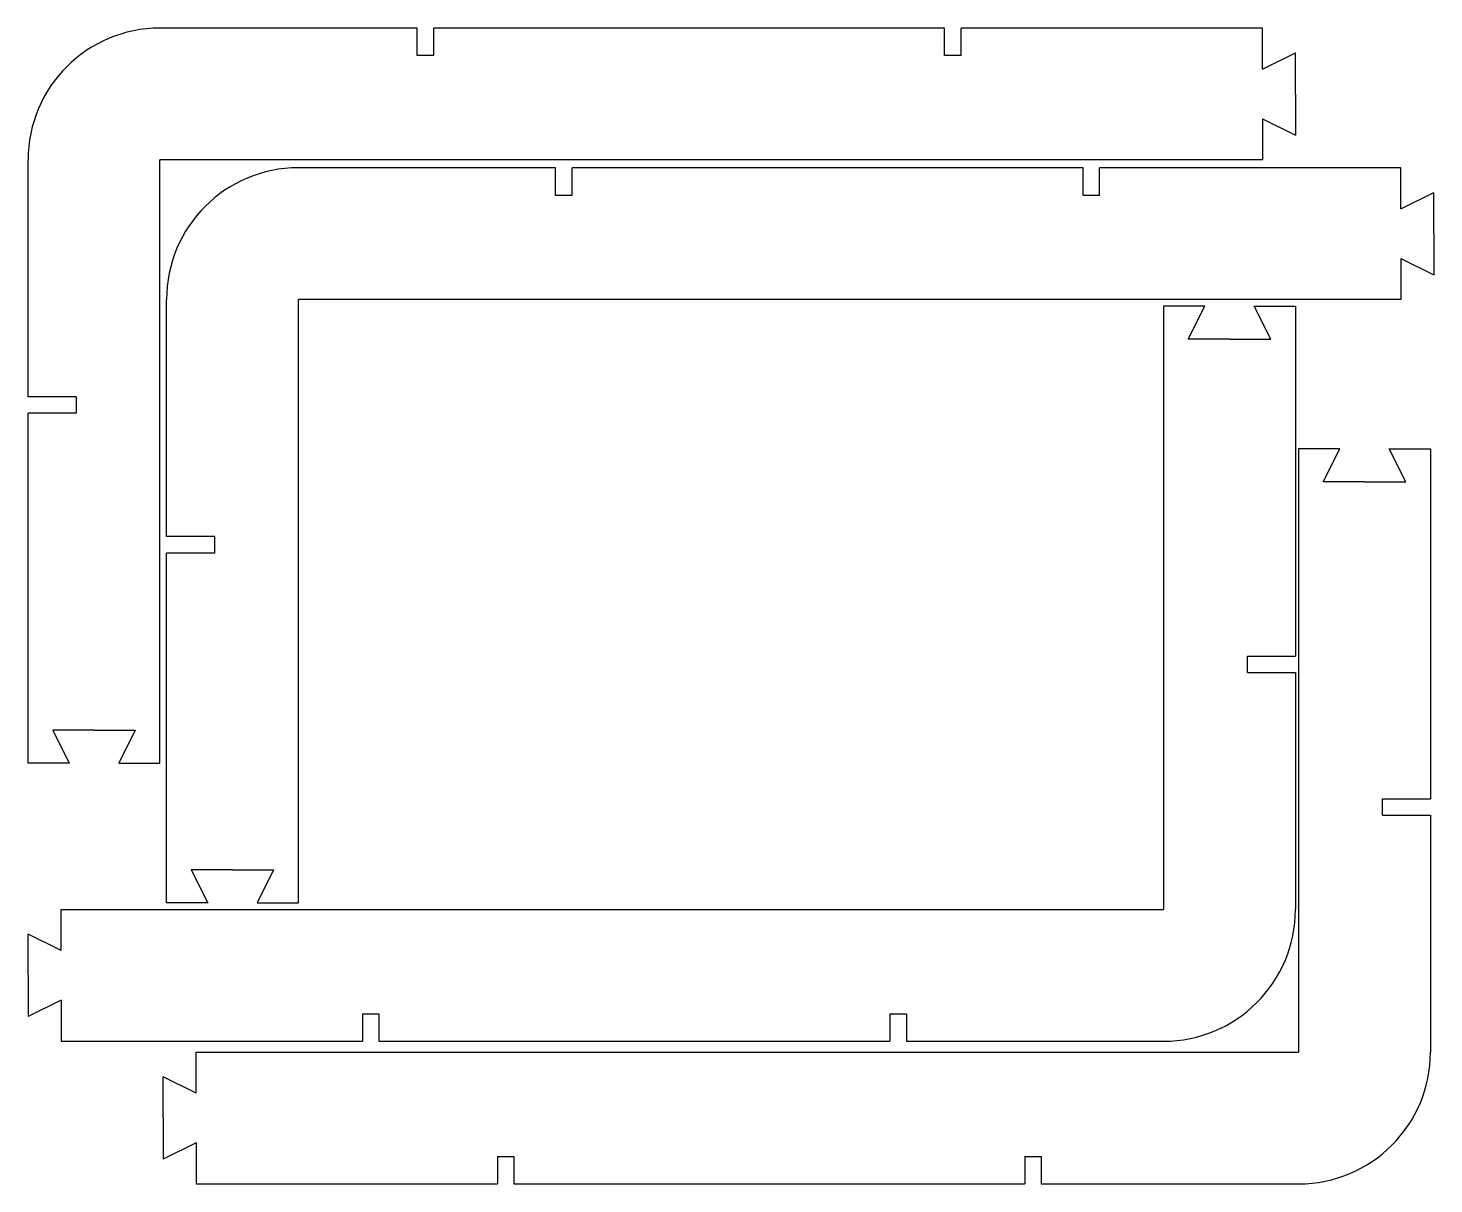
# Model space of a CAD drawing. Extents: x 96.7 to 118, y -24.3 to -6.8.
import ezdxf

# ---------------------------------------------------------------- set-up
doc = ezdxf.new("R2010")
doc.units = 0
doc.header["$MEASUREMENT"] = 0
doc.layers.add('MODELSKETCH_VISIBLE', color=7, linetype='CONTINUOUS')

msp = doc.modelspace()

# ---------------------------------------------------------------- linework, layer by layer
at = {"layer": 'MODELSKETCH_VISIBLE'}
for p, q in [((102.555, -6.798), (98.653, -6.798)), ((102.555, -7.216), (102.555, -6.798)), ((110.555, -6.798), (102.805, -6.798)), ((102.805, -7.216), (102.805, -6.798)), ((110.555, -7.216), (110.555, -6.798)), ((115.376, -6.798), (110.805, -6.798)), ((110.805, -7.216), (110.805, -6.798)), ((115.376, -7.423), (115.376, -6.798)), ((102.805, -7.216), (102.555, -7.216)), ((110.805, -7.216), (110.555, -7.216)), ((115.376, -7.423), (115.876, -7.173)), ((115.876, -7.798), (115.876, -7.173)), ((115.876, -7.798), (115.876, -8.423)), ((115.376, -8.173), (115.376, -8.798)), ((115.376, -8.173), (115.876, -8.423)), ((96.653, -12.391), (96.653, -8.798)), ((115.376, -8.798), (98.653, -8.798)), ((98.653, -17.947), (98.653, -8.798)), ((104.655, -8.917), (100.753, -8.917)), ((104.655, -9.335), (104.655, -8.917)), ((104.905, -9.335), (104.905, -8.917)), ((112.655, -8.917), (104.905, -8.917)), ((112.655, -9.335), (112.655, -8.917)), ((117.476, -8.917), (112.905, -8.917)), ((112.905, -9.335), (112.905, -8.917)), ((117.476, -9.542), (117.476, -8.917)), ((104.905, -9.335), (104.655, -9.335)), ((112.905, -9.335), (112.655, -9.335)), ((117.476, -9.542), (117.976, -9.292)), ((117.976, -9.917), (117.976, -9.292)), ((117.976, -9.917), (117.976, -10.542)), ((117.476, -10.292), (117.476, -10.917)), ((117.476, -10.292), (117.976, -10.542)), ((98.753, -14.51), (98.753, -10.917)), ((117.476, -10.917), (100.753, -10.917)), ((100.753, -20.066), (100.753, -10.917)), ((113.876, -11.017), (113.876, -20.166)), ((114.501, -11.017), (113.876, -11.017)), ((114.251, -11.517), (114.501, -11.017)), ((115.251, -11.017), (115.876, -11.017)), ((115.501, -11.517), (115.251, -11.017)), ((115.876, -11.017), (115.876, -16.323)), ((114.876, -11.517), (114.251, -11.517)), ((114.876, -11.517), (115.501, -11.517)), ((97.38, -12.391), (96.653, -12.391)), ((97.38, -12.391), (97.38, -12.641)), ((97.38, -12.641), (96.653, -12.641)), ((96.653, -17.947), (96.653, -12.641)), ((116.549, -13.181), (115.924, -13.181)), ((115.924, -13.181), (115.924, -22.33)), ((116.299, -13.681), (116.549, -13.181)), ((117.299, -13.181), (117.924, -13.181)), ((117.549, -13.681), (117.299, -13.181)), ((117.924, -13.181), (117.924, -18.487)), ((116.924, -13.681), (116.299, -13.681)), ((116.924, -13.681), (117.549, -13.681)), ((99.48, -14.51), (98.753, -14.51)), ((99.48, -14.51), (99.48, -14.76)), ((98.753, -20.066), (98.753, -14.76)), ((99.48, -14.76), (98.753, -14.76)), ((115.15, -16.323), (115.876, -16.323)), ((115.15, -16.573), (115.15, -16.323)), ((115.15, -16.573), (115.876, -16.573)), ((115.876, -16.573), (115.876, -20.166)), ((97.653, -17.447), (97.028, -17.447)), ((97.028, -17.447), (97.278, -17.947)), ((97.653, -17.447), (98.278, -17.447)), ((98.278, -17.447), (98.028, -17.947)), ((97.278, -17.947), (96.653, -17.947)), ((98.028, -17.947), (98.653, -17.947)), ((117.197, -18.487), (117.924, -18.487)), ((117.197, -18.737), (117.197, -18.487)), ((117.197, -18.737), (117.924, -18.737)), ((117.924, -18.737), (117.924, -22.33)), ((99.128, -19.566), (99.378, -20.066)), ((99.753, -19.566), (99.128, -19.566)), ((99.753, -19.566), (100.378, -19.566)), ((100.378, -19.566), (100.128, -20.066)), ((97.153, -20.791), (97.153, -20.166)), ((97.153, -20.166), (113.876, -20.166)), ((99.378, -20.066), (98.753, -20.066)), ((100.128, -20.066), (100.753, -20.066)), ((97.153, -20.791), (96.653, -20.541)), ((96.653, -21.166), (96.653, -20.541)), ((96.653, -21.166), (96.653, -21.791)), ((97.153, -21.541), (96.653, -21.791)), ((97.153, -21.541), (97.153, -22.166)), ((101.725, -21.748), (101.725, -22.166)), ((101.725, -21.748), (101.975, -21.748)), ((101.975, -21.748), (101.975, -22.166)), ((109.725, -21.748), (109.725, -22.166)), ((109.725, -21.748), (109.975, -21.748)), ((109.975, -21.748), (109.975, -22.166)), ((97.153, -22.166), (101.725, -22.166)), ((101.975, -22.166), (109.725, -22.166)), ((109.975, -22.166), (113.876, -22.166)), ((99.201, -22.955), (99.201, -22.33)), ((99.201, -22.33), (115.924, -22.33)), ((99.201, -22.955), (98.701, -22.705)), ((98.701, -23.33), (98.701, -22.705)), ((98.701, -23.33), (98.701, -23.955)), ((99.201, -23.705), (98.701, -23.955)), ((99.201, -23.705), (99.201, -24.33)), ((103.772, -23.912), (104.022, -23.912)), ((103.772, -23.912), (103.772, -24.33)), ((104.022, -23.912), (104.022, -24.33)), ((111.772, -23.912), (112.022, -23.912)), ((111.772, -23.912), (111.772, -24.33)), ((112.022, -23.912), (112.022, -24.33)), ((99.201, -24.33), (103.772, -24.33)), ((104.022, -24.33), (111.772, -24.33)), ((112.022, -24.33), (115.924, -24.33))]:
    msp.add_line(p, q, dxfattribs=at)
for centre, start, end in [((98.653, -8.798), 90, 180), ((100.753, -10.917), 90, 180), ((113.876, -20.166), 270, 0), ((115.924, -22.33), 270, 0)]:
    msp.add_arc(centre, 2, start, end, dxfattribs=at)

doc.saveas('drawing.dxf')
